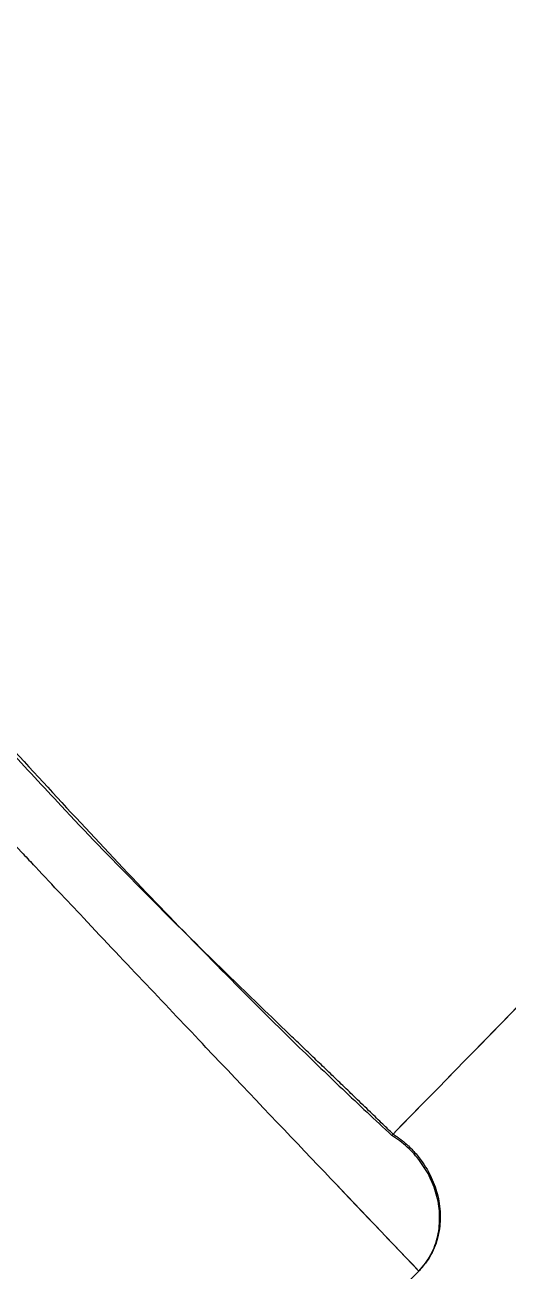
# Model space of a CAD drawing. Extents: x 956 to 1028, y 499 to 635.
# Drawn here: x 1016.479 to 1017.961, y 527.66 to 531.477 of the extents above; entities that cross this region are included whole.
import ezdxf

# ---------------------------------------------------------------- set-up
doc = ezdxf.new("R2010")
doc.units = 0
doc.header["$MEASUREMENT"] = 0
doc.layers.add('1', color=4, linetype='Continuous')

# ---------------------------------------------------------------- blocks, each defined once
blk = doc.blocks.new('2026 SX')
at = {"layer": '1', "color": 3}
blk.add_line((61.532, 15.7041), (61.7909, 15.4328), dxfattribs=at)
for points, knots in [([(57.5408, 19.9915), (57.566, 19.9717), (57.6198, 19.9294), (57.727, 19.8447), (57.8621, 19.7375), (58.0205, 19.6096), (58.1766, 19.4803), (58.33, 19.3491), (58.53, 19.1709), (58.7722, 18.9432), (59.0517, 18.6647), (59.2645, 18.4425), (59.4401, 18.2546), (59.6131, 18.067), (59.8352, 17.8214), (60.0823, 17.5452), (60.3259, 17.2735), (60.5642, 17.0108), (60.7979, 16.7578), (61.0286, 16.5149), (61.2063, 16.3338), (61.3325, 16.2081), (61.4068, 16.135), (61.4816, 16.0624), (61.5567, 15.9904), (61.6322, 15.9188), (61.6825, 15.872), (61.7078, 15.8485)], [0, 0, 0, 0, 0.014666, 0.03125, 0.062502, 0.093752, 0.125, 0.15625, 0.1875, 0.25, 0.3125, 0.374999, 0.398083, 0.4375, 0.5, 0.5625, 0.625, 0.688553, 0.75, 0.81166, 0.875, 0.895304, 0.91582, 0.936547, 0.957486, 0.978637, 1, 1, 1, 1]), ([(57.6015, 19.9197), (57.7425, 19.7676), (58.0245, 19.4632), (58.4695, 18.9762), (58.9212, 18.4852), (59.3678, 18.0027), (59.8005, 17.5379), (60.2021, 17.1093), (60.4713, 16.823), (60.5969, 16.6902), (60.6088, 16.6775)], [0, 0, 0, 0, 0.141604, 0.283378, 0.425283, 0.567443, 0.709455, 0.851671, 0.985882, 1, 1, 1, 1]), ([(61.7117, 15.8525), (61.7013, 15.8626), (61.6782, 15.885), (61.6403, 15.9217), (61.5994, 15.9611), (61.5585, 16.0004), (61.5198, 16.0376), (61.4809, 16.0748), (61.4417, 16.1124), (61.3876, 16.1643), (61.3189, 16.2304), (61.2346, 16.3118), (61.1027, 16.4403), (60.9222, 16.6195), (60.7155, 16.8338), (60.53, 17.0339), (60.3675, 17.2141), (60.2041, 17.3992), (60.0368, 17.5906), (59.8715, 17.78), (59.708, 17.9655), (59.5487, 18.1433), (59.3855, 18.3213), (59.2186, 18.4982), (59.0459, 18.6739), (58.9207, 18.7984), (58.8515, 18.8631), (58.8443, 18.8698)], [0, 0, 0, 0, 0.01222, 0.027179, 0.044374, 0.059593, 0.074203, 0.088609, 0.103635, 0.118526, 0.149287, 0.180252, 0.211631, 0.293996, 0.376263, 0.435047, 0.494291, 0.551274, 0.610192, 0.671902, 0.724406, 0.77832, 0.832459, 0.885161, 0.938915, 0.993682, 1, 1, 1, 1]), ([(61.7078, 15.8485), (61.8052, 15.948), (61.9998, 16.1468), (62.2914, 16.4452), (62.6314, 16.7936), (62.9295, 17.0996), (63.2255, 17.404), (63.3759, 17.5588), (63.4709, 17.6566)], [0, 0, 0, 0, 0.165346, 0.330529, 0.495554, 0.743634, 0.838031, 1, 1, 1, 1]), ([(61.7909, 15.4328), (61.69, 15.5385), (61.4882, 15.7498), (61.1421, 16.1138), (60.8487, 16.4231), (60.6589, 16.6246), (60.6063, 16.6804)], [0, 0, 0, 0, 0.295564, 0.591128, 0.886691, 1, 1, 1, 1]), ([(61.7909, 15.4328), (61.8056, 15.4479), (61.8179, 15.465), (61.8372, 15.5016), (61.8443, 15.5211), (61.8532, 15.5609), (61.855, 15.5813), (61.8541, 15.6219), (61.8512, 15.642), (61.8365, 15.7006), (61.8185, 15.7372), (61.783, 15.7847), (61.7698, 15.7994), (61.7407, 15.826), (61.7249, 15.8379), (61.7078, 15.8485)], [0, 0, 0, 0, 0.125, 0.125, 0.25, 0.25, 0.375, 0.375, 0.5, 0.5, 0.75, 0.75, 0.875, 0.875, 1, 1, 1, 1]), ([(61.7117, 15.8525), (61.7148, 15.8505), (61.7209, 15.8465), (61.7296, 15.8403), (61.7378, 15.8342), (61.7453, 15.828), (61.7523, 15.822), (61.7662, 15.8094), (61.7819, 15.7928), (61.8007, 15.7688), (61.8156, 15.7461), (61.8298, 15.7192), (61.8409, 15.6919), (61.8526, 15.6521), (61.8589, 15.6017), (61.8533, 15.55), (61.8415, 15.5113), (61.8285, 15.4827), (61.8156, 15.4622), (61.8052, 15.4489), (61.7985, 15.4409), (61.7937, 15.4358), (61.7909, 15.4328)], [0, 0, 0, 0, 0.023417, 0.045802, 0.067151, 0.087457, 0.106719, 0.124932, 0.205416, 0.249882, 0.316361, 0.374802, 0.439975, 0.499841, 0.631811, 0.749953, 0.813695, 0.87513, 0.937534, 0.958333, 0.975678, 1, 1, 1, 1]), ([(56.5161, 10.0688), (56.7281, 10.2839), (57.1575, 10.7194), (57.8095, 11.381), (58.4773, 12.0593), (59.2308, 12.8251), (60.0544, 13.6632), (60.9328, 14.558), (61.5082, 15.1446), (61.7909, 15.4328)], [0, 0, 0, 0, 0.120417, 0.243889, 0.370416, 0.5, 0.672326, 0.83899, 1, 1, 1, 1])]:
    blk.add_open_spline(points, degree=3, knots=knots, dxfattribs=at)
blk.add_open_spline([(61.7117, 15.8525), (62.297, 16.4502), (62.8809, 17.049), (63.4633, 17.6488)], degree=3, dxfattribs=at)

msp = doc.modelspace()

# ---------------------------------------------------------------- block references
at = {"layer": '1'}
msp.add_blockref('2026 SX', (955.8964, 512.2273), dxfattribs=at)

doc.saveas('drawing.dxf')
